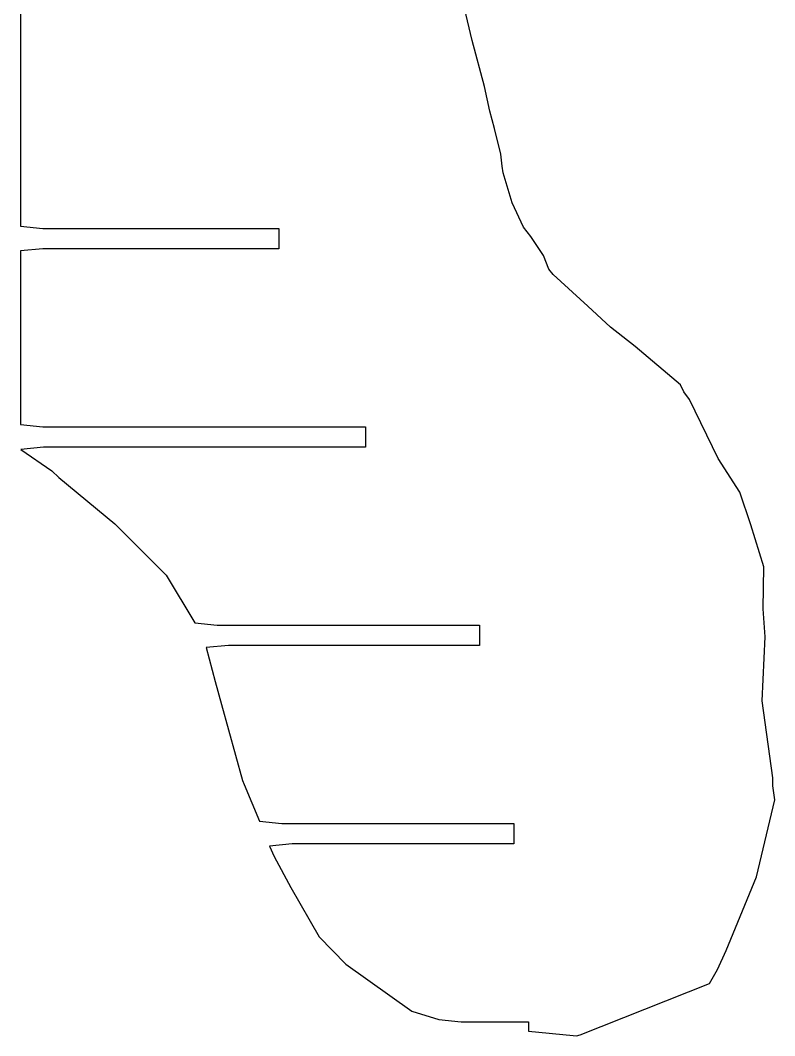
# Model space of a CAD drawing. Header units: inches. Extents: x -5 to 452, y 101 to 500.
# Drawn here: x 302.4 to 452.3, y 101.5 to 303.4 of the extents above; entities that cross this region are included whole.
import ezdxf

# ---------------------------------------------------------------- set-up
doc = ezdxf.new("R2010")
doc.units = ezdxf.units.IN
doc.header["$MEASUREMENT"] = 0
doc.layers.add('boundary', color=7, linetype='Continuous')

# ---------------------------------------------------------------- blocks, each defined once
blk = doc.blocks.new('block 137')
at = {"layer": 'boundary', "color": 5, "lineweight": 25, "true_color": 0x0000ff}
for points in [[(442.59, 118.44), (448.64, 133.06)], [(442.59, 118.44), (448.64, 133.06)], [(448.64, 133.06), (448.64, 133.06)], [(442.59, 118.44), (442.59, 118.44)]]:
    blk.add_lwpolyline(points, dxfattribs=at)
blk = doc.blocks.new('block 138')
at = {"layer": 'boundary', "color": 5, "lineweight": 25, "true_color": 0x0000ff}
for points in [[(448.64, 133.06), (452.25, 148.39)], [(448.64, 133.06), (452.25, 148.39)], [(452.25, 148.39), (452.25, 148.39)], [(448.64, 133.06), (448.64, 133.06)]]:
    blk.add_lwpolyline(points, dxfattribs=at)
blk = doc.blocks.new('block 139')
at = {"layer": 'boundary', "color": 5, "lineweight": 25, "true_color": 0x0000ff}
for points in [[(452.25, 148.39), (451.88, 151.2)], [(452.25, 148.39), (451.88, 151.2)], [(451.88, 151.2), (451.88, 151.2)], [(452.25, 148.39), (452.25, 148.39)]]:
    blk.add_lwpolyline(points, dxfattribs=at)
blk = doc.blocks.new('block 140')
at = {"layer": 'boundary', "color": 5, "lineweight": 25, "true_color": 0x0000ff}
for points in [[(451.88, 151.2), (451.89, 152.78)], [(451.88, 151.2), (451.89, 152.78)], [(451.89, 152.78), (451.89, 152.78)], [(451.88, 151.2), (451.88, 151.2)]]:
    blk.add_lwpolyline(points, dxfattribs=at)
blk = doc.blocks.new('block 141')
at = {"layer": 'boundary', "color": 5, "lineweight": 25, "true_color": 0x0000ff}
for points in [[(451.89, 152.78), (449.74, 168.08)], [(451.89, 152.78), (449.74, 168.08)], [(449.74, 168.08), (449.74, 168.08)], [(451.89, 152.78), (451.89, 152.78)]]:
    blk.add_lwpolyline(points, dxfattribs=at)
blk = doc.blocks.new('block 142')
at = {"layer": 'boundary', "color": 5, "lineweight": 25, "true_color": 0x0000ff}
for points in [[(449.74, 168.08), (450.34, 180.78)], [(449.74, 168.08), (450.34, 180.78)], [(450.34, 180.78), (450.34, 180.78)], [(449.74, 168.08), (449.74, 168.08)]]:
    blk.add_lwpolyline(points, dxfattribs=at)
blk = doc.blocks.new('block 143')
at = {"layer": 'boundary', "color": 5, "lineweight": 25, "true_color": 0x0000ff}
for points in [[(450.34, 180.78), (449.96, 186.38)], [(450.34, 180.78), (449.96, 186.38)], [(449.96, 186.38), (449.96, 186.38)], [(450.34, 180.78), (450.34, 180.78)]]:
    blk.add_lwpolyline(points, dxfattribs=at)
blk = doc.blocks.new('block 144')
at = {"layer": 'boundary', "color": 5, "lineweight": 25, "true_color": 0x0000ff}
for points in [[(449.96, 186.38), (450.08, 194.73)], [(449.96, 186.38), (450.08, 194.73)], [(450.08, 194.73), (450.08, 194.73)], [(449.96, 186.38), (449.96, 186.38)]]:
    blk.add_lwpolyline(points, dxfattribs=at)
blk = doc.blocks.new('block 145')
at = {"layer": 'boundary', "color": 5, "lineweight": 25, "true_color": 0x0000ff}
for points in [[(450.08, 194.73), (447.49, 203.07)], [(450.08, 194.73), (447.49, 203.07)], [(447.49, 203.07), (447.49, 203.07)], [(450.08, 194.73), (450.08, 194.73)]]:
    blk.add_lwpolyline(points, dxfattribs=at)
blk = doc.blocks.new('block 146')
at = {"layer": 'boundary', "color": 5, "lineweight": 25, "true_color": 0x0000ff}
for points in [[(447.49, 203.07), (445.35, 209.57)], [(447.49, 203.07), (445.35, 209.57)], [(445.35, 209.57), (445.35, 209.57)], [(447.49, 203.07), (447.49, 203.07)]]:
    blk.add_lwpolyline(points, dxfattribs=at)
blk = doc.blocks.new('block 147')
at = {"layer": 'boundary', "color": 5, "lineweight": 25, "true_color": 0x0000ff}
for points in [[(445.35, 209.57), (441.01, 216.25)], [(445.35, 209.57), (441.01, 216.25)], [(441.01, 216.25), (441.01, 216.25)], [(445.35, 209.57), (445.35, 209.57)]]:
    blk.add_lwpolyline(points, dxfattribs=at)
blk = doc.blocks.new('block 148')
at = {"layer": 'boundary', "color": 5, "lineweight": 25, "true_color": 0x0000ff}
for points in [[(441.01, 216.25), (435.34, 227.96)], [(441.01, 216.25), (435.34, 227.96)], [(435.34, 227.96), (435.34, 227.96)], [(441.01, 216.25), (441.01, 216.25)]]:
    blk.add_lwpolyline(points, dxfattribs=at)
blk = doc.blocks.new('block 149')
at = {"layer": 'boundary', "color": 5, "lineweight": 25, "true_color": 0x0000ff}
for points in [[(435.34, 227.96), (434.22, 229.48)], [(435.34, 227.96), (434.22, 229.48)], [(434.22, 229.48), (434.22, 229.48)], [(435.34, 227.96), (435.34, 227.96)]]:
    blk.add_lwpolyline(points, dxfattribs=at)
blk = doc.blocks.new('block 150')
at = {"layer": 'boundary', "color": 5, "lineweight": 25, "true_color": 0x0000ff}
for points in [[(434.22, 229.48), (433.56, 230.91)], [(434.22, 229.48), (433.56, 230.91)], [(433.56, 230.91), (433.56, 230.91)], [(434.22, 229.48), (434.22, 229.48)]]:
    blk.add_lwpolyline(points, dxfattribs=at)
blk = doc.blocks.new('block 151')
at = {"layer": 'boundary', "color": 5, "lineweight": 25, "true_color": 0x0000ff}
for points in [[(433.56, 230.91), (424.53, 238.5)], [(433.56, 230.91), (424.53, 238.5)], [(424.53, 238.5), (424.53, 238.5)], [(433.56, 230.91), (433.56, 230.91)]]:
    blk.add_lwpolyline(points, dxfattribs=at)
blk = doc.blocks.new('block 152')
at = {"layer": 'boundary', "color": 5, "lineweight": 25, "true_color": 0x0000ff}
for points in [[(424.53, 238.5), (419.63, 242.34)], [(424.53, 238.5), (419.63, 242.34)], [(419.63, 242.34), (419.63, 242.34)], [(424.53, 238.5), (424.53, 238.5)]]:
    blk.add_lwpolyline(points, dxfattribs=at)
blk = doc.blocks.new('block 153')
at = {"layer": 'boundary', "color": 5, "lineweight": 25, "true_color": 0x0000ff}
for points in [[(419.63, 242.34), (415.13, 246.53)], [(419.63, 242.34), (415.13, 246.53)], [(415.13, 246.53), (415.13, 246.53)], [(419.63, 242.34), (419.63, 242.34)]]:
    blk.add_lwpolyline(points, dxfattribs=at)
blk = doc.blocks.new('block 154')
at = {"layer": 'boundary', "color": 5, "lineweight": 25, "true_color": 0x0000ff}
for points in [[(415.13, 246.53), (408.23, 252.81)], [(415.13, 246.53), (408.23, 252.81)], [(408.23, 252.81), (408.23, 252.81)], [(415.13, 246.53), (415.13, 246.53)]]:
    blk.add_lwpolyline(points, dxfattribs=at)
blk = doc.blocks.new('block 155')
at = {"layer": 'boundary', "color": 5, "lineweight": 25, "true_color": 0x0000ff}
for points in [[(408.23, 252.81), (407.36, 253.9)], [(408.23, 252.81), (407.36, 253.9)], [(407.36, 253.9), (407.36, 253.9)], [(408.23, 252.81), (408.23, 252.81)]]:
    blk.add_lwpolyline(points, dxfattribs=at)
blk = doc.blocks.new('block 156')
at = {"layer": 'boundary', "color": 5, "lineweight": 25, "true_color": 0x0000ff}
for points in [[(407.36, 253.9), (406.32, 256.59)], [(407.36, 253.9), (406.32, 256.59)], [(406.32, 256.59), (406.32, 256.59)], [(407.36, 253.9), (407.36, 253.9)]]:
    blk.add_lwpolyline(points, dxfattribs=at)
blk = doc.blocks.new('block 157')
at = {"layer": 'boundary', "color": 5, "lineweight": 25, "true_color": 0x0000ff}
for points in [[(406.32, 256.59), (403.77, 260.39)], [(406.32, 256.59), (403.77, 260.39)], [(403.77, 260.39), (403.77, 260.39)], [(406.32, 256.59), (406.32, 256.59)]]:
    blk.add_lwpolyline(points, dxfattribs=at)
blk = doc.blocks.new('block 158')
at = {"layer": 'boundary', "color": 5, "lineweight": 25, "true_color": 0x0000ff}
for points in [[(403.77, 260.39), (402.37, 262.26)], [(403.77, 260.39), (402.37, 262.26)], [(402.37, 262.26), (402.37, 262.26)], [(403.77, 260.39), (403.77, 260.39)]]:
    blk.add_lwpolyline(points, dxfattribs=at)
blk = doc.blocks.new('block 159')
at = {"layer": 'boundary', "color": 5, "lineweight": 25, "true_color": 0x0000ff}
for points in [[(402.37, 262.26), (400.1, 267.08)], [(402.37, 262.26), (400.1, 267.08)], [(400.1, 267.08), (400.1, 267.08)], [(402.37, 262.26), (402.37, 262.26)]]:
    blk.add_lwpolyline(points, dxfattribs=at)
blk = doc.blocks.new('block 160')
at = {"layer": 'boundary', "color": 5, "lineweight": 25, "true_color": 0x0000ff}
for points in [[(400.1, 267.08), (398.33, 273.07)], [(400.1, 267.08), (398.33, 273.07)], [(398.33, 273.07), (398.33, 273.07)], [(400.1, 267.08), (400.1, 267.08)]]:
    blk.add_lwpolyline(points, dxfattribs=at)
blk = doc.blocks.new('block 161')
at = {"layer": 'boundary', "color": 5, "lineweight": 25, "true_color": 0x0000ff}
for points in [[(398.33, 273.07), (398.08, 274.35)], [(398.33, 273.07), (398.08, 274.35)], [(398.08, 274.35), (398.08, 274.35)], [(398.33, 273.07), (398.33, 273.07)]]:
    blk.add_lwpolyline(points, dxfattribs=at)
blk = doc.blocks.new('block 162')
at = {"layer": 'boundary', "color": 5, "lineweight": 25, "true_color": 0x0000ff}
for points in [[(398.08, 274.35), (397.86, 276.78)], [(398.08, 274.35), (397.86, 276.78)], [(397.86, 276.78), (397.86, 276.78)], [(398.08, 274.35), (398.08, 274.35)]]:
    blk.add_lwpolyline(points, dxfattribs=at)
blk = doc.blocks.new('block 163')
at = {"layer": 'boundary', "color": 5, "lineweight": 25, "true_color": 0x0000ff}
for points in [[(397.86, 276.78), (396.58, 281.89)], [(397.86, 276.78), (396.58, 281.89)], [(396.58, 281.89), (396.58, 281.89)], [(397.86, 276.78), (397.86, 276.78)]]:
    blk.add_lwpolyline(points, dxfattribs=at)
blk = doc.blocks.new('block 164')
at = {"layer": 'boundary', "color": 5, "lineweight": 25, "true_color": 0x0000ff}
for points in [[(396.58, 281.89), (395.67, 285.29)], [(396.58, 281.89), (395.67, 285.29)], [(395.67, 285.29), (395.67, 285.29)], [(396.58, 281.89), (396.58, 281.89)]]:
    blk.add_lwpolyline(points, dxfattribs=at)
blk = doc.blocks.new('block 165')
at = {"layer": 'boundary', "color": 5, "lineweight": 25, "true_color": 0x0000ff}
for points in [[(395.67, 285.29), (394.58, 290.24)], [(395.67, 285.29), (394.58, 290.24)], [(394.58, 290.24), (394.58, 290.24)], [(395.67, 285.29), (395.67, 285.29)]]:
    blk.add_lwpolyline(points, dxfattribs=at)
blk = doc.blocks.new('block 166')
at = {"layer": 'boundary', "color": 5, "lineweight": 25, "true_color": 0x0000ff}
for points in [[(394.58, 290.24), (392.17, 299.39)], [(394.58, 290.24), (392.17, 299.39)], [(392.17, 299.39), (392.17, 299.39)], [(394.58, 290.24), (394.58, 290.24)]]:
    blk.add_lwpolyline(points, dxfattribs=at)
blk = doc.blocks.new('block 167')
at = {"layer": 'boundary', "color": 5, "lineweight": 25, "true_color": 0x0000ff}
for points in [[(392.17, 299.39), (389.41, 310.87)], [(392.17, 299.39), (389.41, 310.87)], [(389.41, 310.87), (389.41, 310.87)], [(392.17, 299.39), (392.17, 299.39)]]:
    blk.add_lwpolyline(points, dxfattribs=at)
blk = doc.blocks.new('block 198')
at = {"layer": 'boundary', "color": 5, "lineweight": 25, "true_color": 0x0000ff}
for points in [[(302.36, 311.1), (302.36, 262.44)], [(302.36, 311.1), (302.36, 262.44)], [(302.36, 311.1), (302.36, 311.1)], [(302.36, 262.44), (302.36, 262.44)]]:
    blk.add_lwpolyline(points, dxfattribs=at)
blk = doc.blocks.new('block 199')
at = {"layer": 'boundary', "color": 5, "lineweight": 25, "true_color": 0x0000ff}
for points in [[(302.36, 262.44), (306.81, 262)], [(302.36, 262.44), (306.81, 262)], [(302.36, 262.44), (302.36, 262.44)], [(306.81, 262), (306.81, 262)]]:
    blk.add_lwpolyline(points, dxfattribs=at)
blk = doc.blocks.new('block 200')
at = {"layer": 'boundary', "color": 5, "lineweight": 25, "true_color": 0x0000ff}
for points in [[(306.81, 262), (353.71, 262)], [(306.81, 262), (353.71, 262)], [(306.81, 262), (306.81, 262)], [(353.71, 262), (353.71, 262)]]:
    blk.add_lwpolyline(points, dxfattribs=at)
blk = doc.blocks.new('block 201')
at = {"layer": 'boundary', "color": 5, "lineweight": 25, "true_color": 0x0000ff}
for points in [[(353.71, 262), (353.71, 257.95)], [(353.71, 262), (353.71, 257.95)], [(353.71, 262), (353.71, 262)], [(353.71, 257.95), (353.71, 257.95)]]:
    blk.add_lwpolyline(points, dxfattribs=at)
blk = doc.blocks.new('block 202')
at = {"layer": 'boundary', "color": 5, "lineweight": 25, "true_color": 0x0000ff}
for points in [[(353.71, 257.95), (306.81, 257.95)], [(353.71, 257.95), (306.81, 257.95)], [(306.81, 257.95), (306.81, 257.95)], [(353.71, 257.95), (353.71, 257.95)]]:
    blk.add_lwpolyline(points, dxfattribs=at)
blk = doc.blocks.new('block 203')
at = {"layer": 'boundary', "color": 5, "lineweight": 25, "true_color": 0x0000ff}
for points in [[(306.81, 257.95), (302.36, 257.51)], [(306.81, 257.95), (302.36, 257.51)], [(302.36, 257.51), (302.36, 257.51)], [(306.81, 257.95), (306.81, 257.95)]]:
    blk.add_lwpolyline(points, dxfattribs=at)
blk = doc.blocks.new('block 204')
at = {"layer": 'boundary', "color": 5, "lineweight": 25, "true_color": 0x0000ff}
for points in [[(302.36, 257.51), (302.36, 223)], [(302.36, 257.51), (302.36, 223)], [(302.36, 257.51), (302.36, 257.51)], [(302.36, 223), (302.36, 223)]]:
    blk.add_lwpolyline(points, dxfattribs=at)
blk = doc.blocks.new('block 205')
at = {"layer": 'boundary', "color": 5, "lineweight": 25, "true_color": 0x0000ff}
for points in [[(302.36, 223), (306.81, 222.56)], [(302.36, 223), (306.81, 222.56)], [(302.36, 223), (302.36, 223)], [(306.81, 222.56), (306.81, 222.56)]]:
    blk.add_lwpolyline(points, dxfattribs=at)
blk = doc.blocks.new('block 206')
at = {"layer": 'boundary', "color": 5, "lineweight": 25, "true_color": 0x0000ff}
for points in [[(306.81, 222.56), (370.96, 222.56)], [(306.81, 222.56), (370.96, 222.56)], [(306.81, 222.56), (306.81, 222.56)], [(370.96, 222.56), (370.96, 222.56)]]:
    blk.add_lwpolyline(points, dxfattribs=at)
blk = doc.blocks.new('block 207')
at = {"layer": 'boundary', "color": 5, "lineweight": 25, "true_color": 0x0000ff}
for points in [[(370.96, 222.56), (370.96, 218.51)], [(370.96, 222.56), (370.96, 218.51)], [(370.96, 222.56), (370.96, 222.56)], [(370.96, 218.51), (370.96, 218.51)]]:
    blk.add_lwpolyline(points, dxfattribs=at)
blk = doc.blocks.new('block 208')
at = {"layer": 'boundary', "color": 5, "lineweight": 25, "true_color": 0x0000ff}
for points in [[(370.96, 218.51), (306.95, 218.51)], [(370.96, 218.51), (306.95, 218.51)], [(306.95, 218.51), (306.95, 218.51)], [(370.96, 218.51), (370.96, 218.51)]]:
    blk.add_lwpolyline(points, dxfattribs=at)
blk = doc.blocks.new('block 209')
at = {"layer": 'boundary', "color": 5, "lineweight": 25, "true_color": 0x0000ff}
for points in [[(306.95, 218.51), (302.49, 218.07)], [(306.95, 218.51), (302.49, 218.07)], [(302.49, 218.07), (302.49, 218.07)], [(306.95, 218.51), (306.95, 218.51)]]:
    blk.add_lwpolyline(points, dxfattribs=at)
blk = doc.blocks.new('block 210')
at = {"layer": 'boundary', "color": 5, "lineweight": 25, "true_color": 0x0000ff}
for points in [[(302.49, 218.07), (308.64, 213.77)], [(302.49, 218.07), (308.64, 213.77)], [(302.49, 218.07), (302.49, 218.07)], [(308.64, 213.77), (308.64, 213.77)]]:
    blk.add_lwpolyline(points, dxfattribs=at)
blk = doc.blocks.new('block 211')
at = {"layer": 'boundary', "color": 5, "lineweight": 25, "true_color": 0x0000ff}
for points in [[(308.64, 213.77), (309.98, 212.45)], [(308.64, 213.77), (309.98, 212.45)], [(308.64, 213.77), (308.64, 213.77)], [(309.98, 212.45), (309.98, 212.45)]]:
    blk.add_lwpolyline(points, dxfattribs=at)
blk = doc.blocks.new('block 212')
at = {"layer": 'boundary', "color": 5, "lineweight": 25, "true_color": 0x0000ff}
for points in [[(309.98, 212.45), (321.13, 203.29)], [(309.98, 212.45), (321.13, 203.29)], [(309.98, 212.45), (309.98, 212.45)], [(321.13, 203.29), (321.13, 203.29)]]:
    blk.add_lwpolyline(points, dxfattribs=at)
blk = doc.blocks.new('block 213')
at = {"layer": 'boundary', "color": 5, "lineweight": 25, "true_color": 0x0000ff}
for points in [[(321.13, 203.29), (331.33, 193.08)], [(321.13, 203.29), (331.33, 193.08)], [(321.13, 203.29), (321.13, 203.29)], [(331.33, 193.08), (331.33, 193.08)]]:
    blk.add_lwpolyline(points, dxfattribs=at)
blk = doc.blocks.new('block 214')
at = {"layer": 'boundary', "color": 5, "lineweight": 25, "true_color": 0x0000ff}
for points in [[(331.33, 193.08), (337.03, 183.57)], [(331.33, 193.08), (337.03, 183.57)], [(331.33, 193.08), (331.33, 193.08)], [(337.03, 183.57), (337.03, 183.57)]]:
    blk.add_lwpolyline(points, dxfattribs=at)
blk = doc.blocks.new('block 215')
at = {"layer": 'boundary', "color": 5, "lineweight": 25, "true_color": 0x0000ff}
for points in [[(337.03, 183.57), (341.48, 183.13)], [(337.03, 183.57), (341.48, 183.13)], [(337.03, 183.57), (337.03, 183.57)], [(341.48, 183.13), (341.48, 183.13)]]:
    blk.add_lwpolyline(points, dxfattribs=at)
blk = doc.blocks.new('block 216')
at = {"layer": 'boundary', "color": 5, "lineweight": 25, "true_color": 0x0000ff}
for points in [[(341.48, 183.13), (393.63, 183.13)], [(341.48, 183.13), (393.63, 183.13)], [(341.48, 183.13), (341.48, 183.13)], [(393.63, 183.13), (393.63, 183.13)]]:
    blk.add_lwpolyline(points, dxfattribs=at)
blk = doc.blocks.new('block 217')
at = {"layer": 'boundary', "color": 5, "lineweight": 25, "true_color": 0x0000ff}
for points in [[(393.63, 183.13), (393.63, 179.08)], [(393.63, 183.13), (393.63, 179.08)], [(393.63, 183.13), (393.63, 183.13)], [(393.63, 179.08), (393.63, 179.08)]]:
    blk.add_lwpolyline(points, dxfattribs=at)
blk = doc.blocks.new('block 218')
at = {"layer": 'boundary', "color": 5, "lineweight": 25, "true_color": 0x0000ff}
for points in [[(393.63, 179.08), (343.71, 179.08)], [(393.63, 179.08), (343.71, 179.08)], [(343.71, 179.08), (343.71, 179.08)], [(393.63, 179.08), (393.63, 179.08)]]:
    blk.add_lwpolyline(points, dxfattribs=at)
blk = doc.blocks.new('block 219')
at = {"layer": 'boundary', "color": 5, "lineweight": 25, "true_color": 0x0000ff}
for points in [[(343.71, 179.08), (339.26, 178.64)], [(343.71, 179.08), (339.26, 178.64)], [(339.26, 178.64), (339.26, 178.64)], [(343.71, 179.08), (343.71, 179.08)]]:
    blk.add_lwpolyline(points, dxfattribs=at)
blk = doc.blocks.new('block 220')
at = {"layer": 'boundary', "color": 5, "lineweight": 25, "true_color": 0x0000ff}
for points in [[(339.26, 178.64), (341.09, 171.89)], [(339.26, 178.64), (341.09, 171.89)], [(339.26, 178.64), (339.26, 178.64)], [(341.09, 171.89), (341.09, 171.89)]]:
    blk.add_lwpolyline(points, dxfattribs=at)
blk = doc.blocks.new('block 221')
at = {"layer": 'boundary', "color": 5, "lineweight": 25, "true_color": 0x0000ff}
for points in [[(341.09, 171.89), (342.33, 167.37)], [(341.09, 171.89), (342.33, 167.37)], [(341.09, 171.89), (341.09, 171.89)], [(342.33, 167.37), (342.33, 167.37)]]:
    blk.add_lwpolyline(points, dxfattribs=at)
blk = doc.blocks.new('block 222')
at = {"layer": 'boundary', "color": 5, "lineweight": 25, "true_color": 0x0000ff}
for points in [[(342.33, 167.37), (346.49, 152.26)], [(342.33, 167.37), (346.49, 152.26)], [(342.33, 167.37), (342.33, 167.37)], [(346.49, 152.26), (346.49, 152.26)]]:
    blk.add_lwpolyline(points, dxfattribs=at)
blk = doc.blocks.new('block 223')
at = {"layer": 'boundary', "color": 5, "lineweight": 25, "true_color": 0x0000ff}
for points in [[(346.49, 152.26), (346.82, 151.42)], [(346.49, 152.26), (346.82, 151.42)], [(346.49, 152.26), (346.49, 152.26)], [(346.82, 151.42), (346.82, 151.42)]]:
    blk.add_lwpolyline(points, dxfattribs=at)
blk = doc.blocks.new('block 224')
at = {"layer": 'boundary', "color": 5, "lineweight": 25, "true_color": 0x0000ff}
for points in [[(346.82, 151.42), (349.85, 144.13)], [(346.82, 151.42), (349.85, 144.13)], [(346.82, 151.42), (346.82, 151.42)], [(349.85, 144.13), (349.85, 144.13)]]:
    blk.add_lwpolyline(points, dxfattribs=at)
blk = doc.blocks.new('block 225')
at = {"layer": 'boundary', "color": 5, "lineweight": 25, "true_color": 0x0000ff}
for points in [[(349.85, 144.13), (354.31, 143.69)], [(349.85, 144.13), (354.31, 143.69)], [(349.85, 144.13), (349.85, 144.13)], [(354.31, 143.69), (354.31, 143.69)]]:
    blk.add_lwpolyline(points, dxfattribs=at)
blk = doc.blocks.new('block 226')
at = {"layer": 'boundary', "color": 5, "lineweight": 25, "true_color": 0x0000ff}
for points in [[(354.31, 143.69), (400.42, 143.69)], [(354.31, 143.69), (400.42, 143.69)], [(354.31, 143.69), (354.31, 143.69)], [(400.42, 143.69), (400.42, 143.69)]]:
    blk.add_lwpolyline(points, dxfattribs=at)
blk = doc.blocks.new('block 227')
at = {"layer": 'boundary', "color": 5, "lineweight": 25, "true_color": 0x0000ff}
for points in [[(400.42, 143.69), (400.42, 139.64)], [(400.42, 143.69), (400.42, 139.64)], [(400.42, 143.69), (400.42, 143.69)], [(400.42, 139.64), (400.42, 139.64)]]:
    blk.add_lwpolyline(points, dxfattribs=at)
blk = doc.blocks.new('block 228')
at = {"layer": 'boundary', "color": 5, "lineweight": 25, "true_color": 0x0000ff}
for points in [[(400.42, 139.64), (356.36, 139.64)], [(400.42, 139.64), (356.36, 139.64)], [(356.36, 139.64), (356.36, 139.64)], [(400.42, 139.64), (400.42, 139.64)]]:
    blk.add_lwpolyline(points, dxfattribs=at)
blk = doc.blocks.new('block 229')
at = {"layer": 'boundary', "color": 5, "lineweight": 25, "true_color": 0x0000ff}
for points in [[(356.36, 139.64), (351.9, 139.2)], [(356.36, 139.64), (351.9, 139.2)], [(356.36, 139.64), (356.36, 139.64)], [(351.9, 139.2), (351.9, 139.2)]]:
    blk.add_lwpolyline(points, dxfattribs=at)
blk = doc.blocks.new('block 230')
at = {"layer": 'boundary', "color": 5, "lineweight": 25, "true_color": 0x0000ff}
for points in [[(351.9, 139.2), (352.77, 137.12)], [(351.9, 139.2), (352.77, 137.12)], [(351.9, 139.2), (351.9, 139.2)], [(352.77, 137.12), (352.77, 137.12)]]:
    blk.add_lwpolyline(points, dxfattribs=at)
blk = doc.blocks.new('block 231')
at = {"layer": 'boundary', "color": 5, "lineweight": 25, "true_color": 0x0000ff}
for points in [[(352.77, 137.12), (356.12, 130.98)], [(352.77, 137.12), (356.12, 130.98)], [(352.77, 137.12), (352.77, 137.12)], [(356.12, 130.98), (356.12, 130.98)]]:
    blk.add_lwpolyline(points, dxfattribs=at)
blk = doc.blocks.new('block 232')
at = {"layer": 'boundary', "color": 5, "lineweight": 25, "true_color": 0x0000ff}
for points in [[(356.12, 130.98), (361.75, 121.14)], [(356.12, 130.98), (361.75, 121.14)], [(356.12, 130.98), (356.12, 130.98)], [(361.75, 121.14), (361.75, 121.14)]]:
    blk.add_lwpolyline(points, dxfattribs=at)
blk = doc.blocks.new('block 233')
at = {"layer": 'boundary', "color": 5, "lineweight": 25, "true_color": 0x0000ff}
for points in [[(361.75, 121.14), (367.06, 115.71)], [(361.75, 121.14), (367.06, 115.71)], [(361.75, 121.14), (361.75, 121.14)], [(367.06, 115.71), (367.06, 115.71)]]:
    blk.add_lwpolyline(points, dxfattribs=at)
blk = doc.blocks.new('block 234')
at = {"layer": 'boundary', "color": 5, "lineweight": 25, "true_color": 0x0000ff}
for points in [[(367.06, 115.71), (380.14, 106.36)], [(367.06, 115.71), (380.14, 106.36)], [(367.06, 115.71), (367.06, 115.71)], [(380.14, 106.36), (380.14, 106.36)]]:
    blk.add_lwpolyline(points, dxfattribs=at)
blk = doc.blocks.new('block 235')
at = {"layer": 'boundary', "color": 5, "lineweight": 25, "true_color": 0x0000ff}
for points in [[(380.14, 106.36), (385.52, 104.69)], [(380.14, 106.36), (385.52, 104.69)], [(380.14, 106.36), (380.14, 106.36)], [(385.52, 104.69), (385.52, 104.69)]]:
    blk.add_lwpolyline(points, dxfattribs=at)
blk = doc.blocks.new('block 236')
at = {"layer": 'boundary', "color": 5, "lineweight": 25, "true_color": 0x0000ff}
for points in [[(385.52, 104.69), (389.98, 104.25)], [(385.52, 104.69), (389.98, 104.25)], [(385.52, 104.69), (385.52, 104.69)], [(389.98, 104.25), (389.98, 104.25)]]:
    blk.add_lwpolyline(points, dxfattribs=at)
blk = doc.blocks.new('block 237')
at = {"layer": 'boundary', "color": 5, "lineweight": 25, "true_color": 0x0000ff}
for points in [[(389.98, 104.25), (403.34, 104.25)], [(389.98, 104.25), (403.34, 104.25)], [(389.98, 104.25), (389.98, 104.25)], [(403.34, 104.25), (403.34, 104.25)]]:
    blk.add_lwpolyline(points, dxfattribs=at)
blk = doc.blocks.new('block 238')
at = {"layer": 'boundary', "color": 5, "lineweight": 25, "true_color": 0x0000ff}
for points in [[(403.34, 104.25), (403.34, 102.36)], [(403.34, 104.25), (403.34, 102.36)], [(403.34, 104.25), (403.34, 104.25)], [(403.34, 102.36), (403.34, 102.36)]]:
    blk.add_lwpolyline(points, dxfattribs=at)
blk = doc.blocks.new('block 239')
at = {"layer": 'boundary', "color": 5, "lineweight": 25, "true_color": 0x0000ff}
for points in [[(403.34, 102.36), (412.19, 101.53)], [(403.34, 102.36), (412.19, 101.53)], [(403.34, 102.36), (403.34, 102.36)], [(412.19, 101.53), (412.19, 101.53)]]:
    blk.add_lwpolyline(points, dxfattribs=at)
blk = doc.blocks.new('block 240')
at = {"layer": 'boundary', "color": 5, "lineweight": 25, "true_color": 0x0000ff}
for points in [[(412.19, 101.53), (412.9, 101.49)], [(412.19, 101.53), (412.9, 101.49)], [(412.19, 101.53), (412.19, 101.53)], [(412.9, 101.49), (412.9, 101.49)]]:
    blk.add_lwpolyline(points, dxfattribs=at)
blk = doc.blocks.new('block 241')
at = {"layer": 'boundary', "color": 5, "lineweight": 25, "true_color": 0x0000ff}
for points in [[(412.9, 101.49), (413.61, 101.69)], [(412.9, 101.49), (413.61, 101.69)], [(412.9, 101.49), (412.9, 101.49)], [(413.61, 101.69), (413.61, 101.69)]]:
    blk.add_lwpolyline(points, dxfattribs=at)
blk = doc.blocks.new('block 242')
at = {"layer": 'boundary', "color": 5, "lineweight": 25, "true_color": 0x0000ff}
for points in [[(413.61, 101.69), (439.32, 111.85)], [(413.61, 101.69), (439.32, 111.85)], [(439.32, 111.85), (439.32, 111.85)], [(413.61, 101.69), (413.61, 101.69)]]:
    blk.add_lwpolyline(points, dxfattribs=at)
blk = doc.blocks.new('block 243')
at = {"layer": 'boundary', "color": 5, "lineweight": 25, "true_color": 0x0000ff}
for points in [[(439.32, 111.85), (440.89, 114.67)], [(439.32, 111.85), (440.89, 114.67)], [(440.89, 114.67), (440.89, 114.67)], [(439.32, 111.85), (439.32, 111.85)]]:
    blk.add_lwpolyline(points, dxfattribs=at)
blk = doc.blocks.new('block 244')
at = {"layer": 'boundary', "color": 5, "lineweight": 25, "true_color": 0x0000ff}
for points in [[(440.89, 114.67), (442.59, 118.44)], [(440.89, 114.67), (442.59, 118.44)], [(442.59, 118.44), (442.59, 118.44)], [(440.89, 114.67), (440.89, 114.67)]]:
    blk.add_lwpolyline(points, dxfattribs=at)

msp = doc.modelspace()

# ---------------------------------------------------------------- block references
at = {"layer": 'boundary'}
for name in ['block 198', 'block 167', 'block 166', 'block 165', 'block 164', 'block 163', 'block 162', 'block 161', 'block 160', 'block 159', 'block 199', 'block 200', 'block 201', 'block 158', 'block 157', 'block 203', 'block 204', 'block 202', 'block 156', 'block 155', 'block 154', 'block 153', 'block 152', 'block 151', 'block 150', 'block 149', 'block 148', 'block 205', 'block 206', 'block 207', 'block 209', 'block 210', 'block 208', 'block 147', 'block 211', 'block 212', 'block 146', 'block 213', 'block 145', 'block 144', 'block 214', 'block 143', 'block 215', 'block 216', 'block 217', 'block 142', 'block 219', 'block 220', 'block 218', 'block 221', 'block 141', 'block 222', 'block 223', 'block 140', 'block 224', 'block 139', 'block 138', 'block 225', 'block 226', 'block 227', 'block 229', 'block 228', 'block 230', 'block 231', 'block 137', 'block 232', 'block 233', 'block 244', 'block 234', 'block 243', 'block 242', 'block 235', 'block 236', 'block 237', 'block 238', 'block 239', 'block 240', 'block 241']:
    msp.add_blockref(name, (0, 0), dxfattribs=at)

doc.saveas('drawing.dxf')
